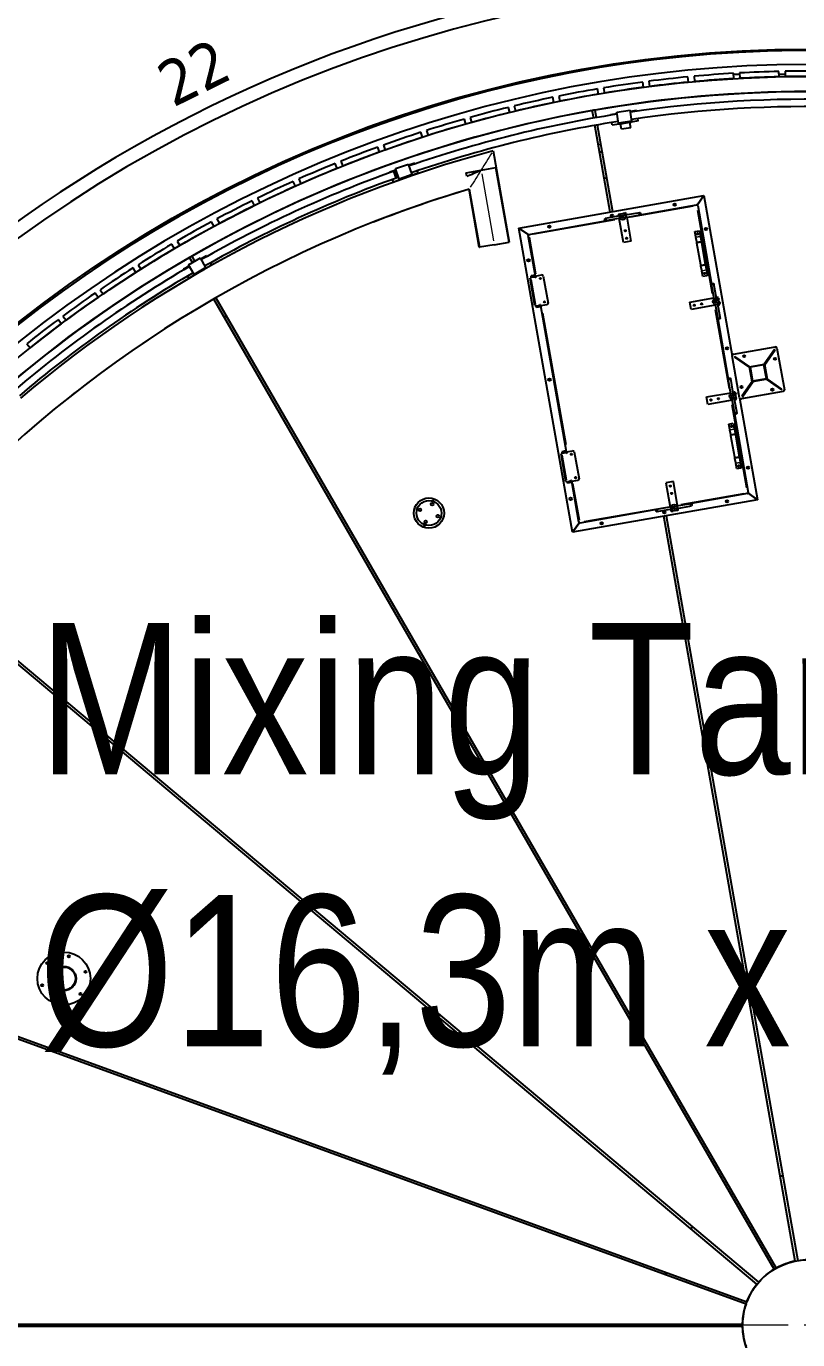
# Model space of a CAD drawing. Header units: millimetres. Extents: x 0 to 89100, y 0 to 63000.
# Drawn here: x 37717 to 42810, y 15707 to 24384 of the extents above; entities that cross this region are included whole.
import ezdxf

# ---------------------------------------------------------------- set-up
doc = ezdxf.new("R2010")
doc.units = ezdxf.units.MM
doc.header["$LTSCALE"] = 150
doc.linetypes.add('CHAIN', pattern=[0.3543, 0.2362, -0.0295, 0.0591, -0.0295])
doc.layers.add('4003-AREA-02.1_F-Foundation', color=7, linetype='Continuous', lineweight=25, true_color=0xadadad)
for name, color, linetype, lineweight in [('4003-AREA-02.1_T-Tank', 7, 'Continuous', 25), ('4003-AREA-02.1_T-Tank_Annotation', 7, 'Continuous', 25), ('Center Mark', 7, 'Continuous', 18), ('Symbol', 7, 'Continuous', 18), ('Visible', 7, 'Continuous', 25), ('Visible Narrow', 7, 'Continuous', 18)]:
    doc.layers.add(name, color=color, linetype=linetype, lineweight=lineweight)
doc.styles.add('Text Style173', font='')
doc.styles.add('Text Style185', font='tahoma.ttf')
doc.styles.get('Text Style173').set_extended_font_data('Bahnschrift SemiLight Condensed')

msp = doc.modelspace()

# ---------------------------------------------------------------- linework, layer by layer
at = {"layer": '4003-AREA-02.1_F-Foundation'}
msp.add_circle((42877.43, 15802.58), 8430, dxfattribs=at)
at = {"layer": '4003-AREA-02.1_T-Tank'}
msp.add_circle((42877.43, 15802.58), 8150, dxfattribs=at)
at = {"layer": 'Center Mark', "linetype": 'CHAIN', "ltscale": 23.990969}
msp.add_line((51672.43, 15802.58), (34082.43, 15802.58), dxfattribs=at)
at = {"layer": 'Visible'}
for p, q in [((42089.19, 24014.84), (42085.93, 24049.69)), ((42125.75, 24053.42), (42129.01, 24018.57)), ((42387.9, 24038.05), (42385.91, 24072.99)), ((42426.45, 24064.67), (42386.39, 24064.67)), ((42425.85, 24075.27), (42427.84, 24040.32)), ((42687.26, 24050.39), (42686.54, 24085.39)), ((42726.98, 24064.67), (42686.97, 24064.67)), ((42726.53, 24086.21), (42727.26, 24051.22)), ((41495.27, 23935.98), (41489.49, 23970.5)), ((41528.94, 23977.11), (41534.72, 23942.59)), ((41791.51, 23980.8), (41786.99, 24015.51)), ((41826.65, 24020.68), (41831.18, 23985.97)), ((41200.85, 23880.43), (41193.82, 23914.72)), ((41233, 23922.75), (41240.03, 23888.46)), ((40648.03, 23781.99), (40657.53, 23748.31)), ((40908.64, 23814.22), (40900.37, 23848.23)), ((40939.24, 23857.68), (40947.51, 23823.67)), ((41463.15, 23777.3), (41454.32, 23827.37)), ((41470.08, 23830.15), (41478.91, 23780.08)), ((41574.74, 23801.16), (41615.28, 23807.32)), ((41575.47, 23796.4), (41574.74, 23801.16)), ((41615.07, 23815.38), (41704.05, 23828.89)), ((41626.03, 23743.21), (41615.07, 23815.38)), ((41616.27, 23807.47), (41615.28, 23807.32)), ((41715.01, 23756.72), (41704.05, 23828.89)), ((41706.24, 23821.13), (41705.25, 23820.98)), ((41746.77, 23827.29), (41706.24, 23821.13)), ((41747.49, 23822.53), (41746.77, 23827.29)), ((41757.28, 23758.08), (41754.75, 23774.77)), ((40359.76, 23695.78), (40370.47, 23662.46)), ((40619.03, 23737.45), (40609.53, 23771.14)), ((41572.64, 23156.37), (41471.54, 23729.73)), ((41487.3, 23732.51), (41588.39, 23159.15)), ((41585.25, 23731.96), (41582.72, 23748.65)), ((41585.25, 23731.96), (41631.72, 23739.01)), ((41715.01, 23756.72), (41626.03, 23743.21)), ((41630.97, 23743.96), (41631.72, 23739.01)), ((41640.62, 23740.37), (41631.72, 23739.01)), ((41633.94, 23744.41), (41634.24, 23742.43)), ((41640.17, 23743.33), (41634.24, 23742.43)), ((41701.47, 23752.64), (41640.17, 23743.33)), ((41640.62, 23740.37), (41701.92, 23749.67)), ((41640.62, 23740.37), (41641.07, 23737.4)), ((41646.17, 23703.79), (41641.07, 23737.4)), ((41707.47, 23713.09), (41646.17, 23703.79)), ((41701.47, 23752.64), (41707.4, 23753.54)), ((41701.92, 23749.67), (41710.81, 23751.03)), ((41702.37, 23746.71), (41701.92, 23749.67)), ((41707.47, 23713.09), (41702.37, 23746.71)), ((41707.1, 23755.52), (41707.4, 23753.54)), ((41710.06, 23755.97), (41710.81, 23751.03)), ((41757.28, 23758.08), (41710.81, 23751.03)), ((40332.39, 23650.21), (40321.68, 23683.53)), ((41493.94, 23602.66), (41509.64, 23605.78)), ((40049.12, 23552.63), (40037.2, 23585.53)), ((40074.81, 23599.16), (40086.73, 23566.25)), ((40799.24, 23560.29), (40905.37, 22958.4)), ((39769.57, 23444.82), (39756.46, 23477.27)), ((39793.55, 23492.25), (39806.66, 23459.79)), ((40117.84, 23422.22), (40156.53, 23435.77)), ((40165.67, 23382.99), (40149.4, 23428.47)), ((40154.84, 23443.65), (40239.78, 23473.39)), ((40178.96, 23374.75), (40154.84, 23443.65)), ((40157.48, 23436.1), (40156.53, 23435.77)), ((40263.9, 23404.49), (40239.78, 23473.39)), ((40243.37, 23466.17), (40242.42, 23465.84)), ((40282.06, 23479.72), (40243.37, 23466.17)), ((40283.66, 23475.17), (40282.06, 23479.72)), ((40305.19, 23413.65), (40299.62, 23429.58)), ((40621.1, 23415.98), (40718.33, 23433.13)), ((40719.82, 23433.39), (40818.06, 23450.71)), ((40904.89, 22958.31), (40818.06, 23450.71)), ((39494.12, 23326.93), (39479.85, 23358.88)), ((39516.37, 23375.2), (39530.64, 23343.24)), ((40119.43, 23417.68), (40117.84, 23422.22)), ((40140.97, 23356.16), (40135.39, 23372.09)), ((40140.97, 23356.16), (40185.33, 23371.69)), ((40159.1, 23380.64), (40142.79, 23426.1)), ((40144.03, 23422.67), (40144.77, 23423.54)), ((40144.03, 23422.67), (40150.95, 23403.37)), ((40144.03, 23422.67), (40144.03, 23422.66)), ((40150.62, 23425.03), (40149.5, 23425.23)), ((40150.62, 23425.03), (40157.54, 23405.73)), ((40150.63, 23425.03), (40150.62, 23425.03)), ((40157.87, 23384.07), (40158.99, 23383.86)), ((40164.44, 23386.42), (40163.71, 23385.55)), ((40263.9, 23404.49), (40178.96, 23374.75)), ((40183.67, 23376.4), (40185.33, 23371.69)), ((40193.82, 23374.66), (40185.33, 23371.69)), ((40186.51, 23377.4), (40187.17, 23375.51)), ((40192.83, 23377.49), (40187.17, 23375.51)), ((40251.35, 23397.98), (40192.83, 23377.49)), ((40193.82, 23374.66), (40252.34, 23395.14)), ((40193.82, 23374.66), (40194.41, 23372.97)), ((40251.35, 23397.98), (40257.01, 23399.96)), ((40252.34, 23395.14), (40260.83, 23398.12)), ((40252.95, 23393.41), (40252.34, 23395.14)), ((40256.35, 23401.85), (40257.01, 23399.96)), ((40259.18, 23402.84), (40260.83, 23398.12)), ((40305.19, 23413.65), (40260.83, 23398.12)), ((40625.23, 23392.56), (40621.1, 23415.98)), ((40707.92, 22923.58), (40640.2, 23307.67)), ((40640.68, 23307.82), (40640.67, 23307.81)), ((40708.41, 22923.67), (40640.67, 23307.81)), ((40640.68, 23307.82), (40708.41, 22923.67)), ((40969.93, 23050.1), (42191.1, 23265.42)), ((42191.1, 23265.42), (42146.48, 23201.71)), ((42146.48, 23201.71), (42191.1, 23265.42)), ((42191.1, 23265.42), (42377.94, 22205.77)), ((39223.14, 23199.11), (39207.71, 23230.53)), ((39243.62, 23248.16), (39259.04, 23216.74)), ((41770.93, 23138.54), (42143.01, 23204.14)), ((42143.87, 23204.29), (42143.01, 23204.14)), ((42144.05, 23198.23), (42143.01, 23204.14)), ((42146.48, 23201.71), (42143.53, 23201.19)), ((42144.39, 23201.34), (42143.87, 23204.29)), ((42149.96, 23199.28), (42144.05, 23198.23)), ((42147, 23198.75), (42146.48, 23201.71)), ((42146.85, 23199.62), (42149.81, 23200.14)), ((42149.96, 23199.28), (42149.81, 23200.14)), ((42149.96, 23199.28), (42241.61, 22679.48)), ((38956.97, 23061.54), (38940.41, 23092.38)), ((38975.66, 23111.3), (38992.21, 23080.47)), ((41036.08, 23008.96), (41542.09, 23098.18)), ((41635.68, 23130.93), (41539.31, 23113.94)), ((41638.46, 23115.18), (41542.09, 23098.18)), ((41629.11, 23129.78), (41627.72, 23137.65)), ((41631.78, 23143.45), (41642.61, 23145.36)), ((41660.02, 22954.48), (41631.89, 23114.02)), ((41642.61, 23145.36), (41643.16, 23142.26)), ((41660.34, 23148.48), (41671.17, 23150.39)), ((41660.88, 23145.39), (41660.34, 23148.48)), ((41671.79, 23137.3), (41768.16, 23154.29)), ((41674.56, 23121.54), (41770.93, 23138.54)), ((41676.96, 23146.34), (41678.35, 23138.46)), ((41681.13, 23122.7), (41709.26, 22963.16)), ((41037.13, 23003.05), (40969.93, 23050.1)), ((40969.93, 23050.1), (41037.13, 23003.05)), ((41324.18, 21041.09), (40969.93, 23050.1)), ((41034.02, 23003.4), (41031.06, 23002.88)), ((41031.06, 23002.88), (41031.22, 23002.01)), ((41037.13, 23003.05), (41031.22, 23002.01)), ((41078.54, 22733.65), (41031.22, 23002.01)), ((41034.17, 23002.53), (41034.02, 23003.4)), ((41036.08, 23008.96), (41035.22, 23008.81)), ((41035.74, 23005.85), (41035.22, 23008.81)), ((41036.6, 23006.01), (41035.74, 23005.85)), ((41036.08, 23008.96), (41037.13, 23003.05)), ((42131.51, 23027.46), (42161.06, 23032.67)), ((42137.8, 22991.78), (42131.51, 23027.46)), ((42161.06, 23032.67), (42167.35, 22996.99)), ((42168.1, 22992.73), (42167.35, 22996.99)), ((38695.98, 22914.4), (38678.31, 22944.62)), ((38712.84, 22964.81), (38730.51, 22934.59)), ((40707.92, 22923.58), (40708.41, 22923.67)), ((40806.65, 22940.99), (40708.41, 22923.67)), ((40708.41, 22923.67), (40708.41, 22923.67)), ((40806.65, 22940.99), (40904.89, 22958.31)), ((40905.37, 22958.4), (40904.89, 22958.31)), ((41709.26, 22963.16), (41660.02, 22954.48)), ((42137.8, 22991.78), (42138.56, 22987.52)), ((42143.54, 22959.22), (42138.56, 22987.52)), ((42145.05, 22950.7), (42143.54, 22959.22)), ((42170.24, 22807.8), (42145.05, 22950.7)), ((42168.1, 22992.73), (42173.09, 22964.43)), ((42173.09, 22964.43), (42174.59, 22955.91)), ((42174.59, 22955.91), (42199.79, 22813.01)), ((38788.55, 22808.26), (38866.53, 22853.2)), ((38814.75, 22823.36), (38795.51, 22856.69)), ((38809.36, 22864.69), (38828.61, 22831.35)), ((38902.98, 22789.95), (38866.53, 22853.2)), ((38871.39, 22846.76), (38870.52, 22846.26)), ((38906.91, 22867.23), (38871.39, 22846.76)), ((38909.32, 22863.06), (38906.91, 22867.23)), ((38941.86, 22806.58), (38933.44, 22821.21)), ((38440.5, 22757.88), (38421.75, 22787.43)), ((38455.52, 22808.86), (38474.27, 22779.31)), ((38756.15, 22780.36), (38791.68, 22800.83)), ((38758.56, 22776.19), (38756.15, 22780.36)), ((38791.1, 22719.71), (38782.68, 22734.33)), ((38825, 22745.01), (38788.55, 22808.26)), ((38791.1, 22719.71), (38831.83, 22743.18)), ((38792.54, 22801.33), (38791.68, 22800.83)), ((38902.98, 22789.95), (38825, 22745.01)), ((38829.33, 22747.51), (38831.83, 22743.18)), ((38839.62, 22747.67), (38831.83, 22743.18)), ((38831.93, 22749.01), (38832.93, 22747.27)), ((38838.13, 22750.27), (38832.93, 22747.27)), ((38891.85, 22781.22), (38838.13, 22750.27)), ((38839.62, 22747.67), (38893.34, 22778.62)), ((38839.62, 22747.67), (38839.95, 22747.11)), ((38852.25, 22758.41), (38851.25, 22760.14)), ((38865.11, 22768.13), (38866.11, 22766.39)), ((38891.85, 22781.22), (38897.04, 22784.22)), ((38893.34, 22778.62), (38901.14, 22783.12)), ((38893.69, 22778.03), (38893.34, 22778.62)), ((38896.05, 22785.95), (38897.04, 22784.22)), ((38898.65, 22787.45), (38901.14, 22783.12)), ((38941.86, 22806.58), (38901.14, 22783.12)), ((41075.52, 22739.21), (41049.92, 22734.7)), ((41050.96, 22728.79), (41049.92, 22734.7)), ((41076.57, 22733.3), (41074.6, 22732.96)), ((41075.52, 22739.21), (41077.49, 22739.56)), ((41076.57, 22733.3), (41075.52, 22739.21)), ((41076.57, 22733.3), (41078.54, 22733.65)), ((41078.54, 22733.65), (41118.91, 22740.77)), ((41078.54, 22733.65), (41080.27, 22723.8)), ((42171.75, 22799.27), (42170.24, 22807.8)), ((42176.74, 22770.98), (42171.75, 22799.27)), ((42176.74, 22770.98), (42177.49, 22766.71)), ((42183.78, 22731.03), (42177.49, 22766.71)), ((42213.33, 22736.24), (42183.78, 22731.03)), ((42199.79, 22813.01), (42201.29, 22804.48)), ((42201.29, 22804.48), (42206.28, 22776.19)), ((42207.03, 22771.92), (42206.28, 22776.19)), ((42207.03, 22771.92), (42213.33, 22736.24)), ((41051.37, 22720.74), (41043.49, 22719.35)), ((41075.44, 22538.14), (41043.49, 22719.35)), ((41056.94, 22729.84), (41049.98, 22728.61)), ((41051.37, 22720.74), (41049.98, 22728.61)), ((41070.59, 22732.25), (41056.94, 22729.84)), ((41074.6, 22732.96), (41070.59, 22732.25)), ((41074.6, 22732.96), (41075.99, 22725.08)), ((41076.33, 22723.11), (41075.99, 22725.08)), ((41080.27, 22723.8), (41076.33, 22723.11)), ((41130.5, 22732.66), (41161.75, 22555.39)), ((42258.6, 22583.11), (42241.61, 22679.48)), ((42274.36, 22585.89), (42257.37, 22682.26)), ((38190.87, 22592.18), (38171.06, 22621.03)), ((38204.03, 22643.68), (38223.84, 22614.83)), ((42654.59, 16172.56), (38954.33, 22581.6)), ((38968.19, 22589.59), (42668.44, 16180.56)), ((42097.91, 22561.55), (42257.45, 22589.68)), ((42106.59, 22512.31), (42097.91, 22561.55)), ((42273.2, 22592.46), (42281.08, 22593.85)), ((42288.78, 22578.96), (42285.69, 22578.41)), ((42286.87, 22589.79), (42288.78, 22578.96)), ((42288.82, 22560.69), (42291.91, 22561.23)), ((42291.91, 22561.23), (42293.82, 22550.4)), ((42299.24, 22559.99), (42292.34, 22558.77)), ((42299.24, 22559.99), (42299.93, 22556.05)), ((41075.44, 22538.14), (41083.32, 22539.53)), ((41083.32, 22539.53), (41084.71, 22531.65)), ((41091.67, 22532.88), (41084.71, 22531.65)), ((41086.73, 22525.92), (41085.69, 22531.83)), ((41112.34, 22530.43), (41086.73, 22525.92)), ((41105.32, 22535.29), (41091.67, 22532.88)), ((41109.33, 22535.99), (41105.32, 22535.29)), ((41107.59, 22545.84), (41111.53, 22546.54)), ((41107.94, 22543.87), (41107.59, 22545.84)), ((41109.33, 22535.99), (41107.94, 22543.87)), ((41111.3, 22536.34), (41109.33, 22535.99)), ((41111.3, 22536.34), (41113.27, 22536.69)), ((41112.34, 22530.43), (41111.3, 22536.34)), ((41111.53, 22546.54), (41113.27, 22536.69)), ((41112.34, 22530.43), (41114.31, 22530.78)), ((41153.64, 22543.81), (41113.27, 22536.69)), ((41283.27, 21572.56), (41113.27, 22536.69)), ((42266.13, 22540.44), (42106.59, 22512.31)), ((42264.97, 22547.01), (42281.96, 22450.64)), ((42280.73, 22549.79), (42297.72, 22453.42)), ((42289.76, 22544.61), (42281.89, 22543.22)), ((42293.04, 22554.83), (42299.93, 22556.05)), ((37947.42, 22417.53), (37926.58, 22445.65)), ((37958.71, 22469.47), (37979.55, 22441.36)), ((42281.96, 22450.64), (42352.05, 22053.14)), ((37719.87, 22286.47), (37741.72, 22259.13)), ((42386.05, 22217.36), (42661.8, 22265.98)), ((42657.64, 22249.18), (42589.36, 22151.66)), ((42591.55, 22146.08), (42661.73, 22246.31)), ((42661.73, 22246.31), (42657.64, 22249.18)), ((42673.38, 22257.87), (42722.01, 21982.12)), ((42426.56, 21930.02), (42377.94, 22205.77)), ((42395.71, 22202.99), (42392.84, 22198.9)), ((42392.84, 22198.9), (42493.07, 22128.71)), ((42493.23, 22134.71), (42395.71, 22202.99)), ((42492.05, 22134.5), (42590.53, 22151.87)), ((42509.42, 22036.02), (42492.05, 22134.5)), ((42587.29, 22147.23), (42496.68, 22131.26)), ((42496.68, 22131.26), (42512.66, 22040.66)), ((42603.26, 22056.63), (42587.29, 22147.23)), ((42590.53, 22151.87), (42607.9, 22053.39)), ((42369.04, 21956.77), (42352.05, 22053.14)), ((42384.8, 21959.55), (42367.81, 22055.92)), ((42607.9, 22053.39), (42509.42, 22036.02)), ((42512.66, 22040.66), (42603.26, 22056.63)), ((42602.11, 22052.37), (42702.34, 21982.18)), ((42705.2, 21986.28), (42607.69, 22054.56)), ((42208.35, 21935.21), (42367.89, 21963.34)), ((42383.64, 21966.12), (42391.52, 21967.51)), ((42399.22, 21952.62), (42396.13, 21952.08)), ((42397.31, 21963.45), (42399.22, 21952.62)), ((42404.99, 21960.24), (42398.1, 21959.02)), ((42398.79, 21955.08), (42405.68, 21956.3)), ((42404.99, 21960.24), (42405.68, 21956.3)), ((42713.89, 21970.53), (42438.15, 21921.91)), ((42509.21, 22037.2), (42440.93, 21939.68)), ((42445.02, 21936.81), (42515.2, 22037.04)), ((42702.34, 21982.18), (42705.2, 21986.28)), ((42217.03, 21885.97), (42208.35, 21935.21)), ((42376.57, 21914.1), (42217.03, 21885.97)), ((42375.41, 21920.67), (42392.4, 21824.3)), ((42391.17, 21923.45), (42408.16, 21827.08)), ((42400.2, 21918.27), (42392.33, 21916.88)), ((42399.26, 21934.35), (42402.35, 21934.89)), ((42402.35, 21934.89), (42404.26, 21924.06)), ((42426.56, 21930.02), (42545.34, 21256.42)), ((42440.93, 21939.68), (42445.02, 21936.81)), ((42392.4, 21824.3), (42484.06, 21304.51)), ((42355.69, 21756.08), (42385.24, 21761.28)), ((42361.98, 21720.4), (42355.69, 21756.08)), ((42361.98, 21720.4), (42362.74, 21716.13)), ((42367.72, 21687.84), (42362.74, 21716.13)), ((42385.24, 21761.28), (42391.53, 21725.6)), ((42392.28, 21721.34), (42391.53, 21725.6)), ((42392.28, 21721.34), (42397.27, 21693.05)), ((42397.27, 21693.05), (42398.77, 21684.52)), ((42369.23, 21679.31), (42367.72, 21687.84)), ((42394.42, 21536.41), (42369.23, 21679.31)), ((42398.77, 21684.52), (42423.97, 21541.62)), ((41256.1, 21559.65), (41248.22, 21558.26)), ((41280.17, 21377.05), (41248.22, 21558.26)), ((41280.26, 21578.12), (41254.65, 21573.61)), ((41255.69, 21567.7), (41254.65, 21573.61)), ((41261.67, 21568.75), (41254.71, 21567.53)), ((41256.1, 21559.65), (41254.71, 21567.53)), ((41275.32, 21571.16), (41261.67, 21568.75)), ((41279.33, 21571.87), (41275.32, 21571.16)), ((41281.3, 21572.22), (41279.33, 21571.87)), ((41279.33, 21571.87), (41280.72, 21563.99)), ((41280.26, 21578.12), (41282.22, 21578.47)), ((41281.3, 21572.22), (41280.26, 21578.12)), ((41281.06, 21562.02), (41280.72, 21563.99)), ((41285, 21562.71), (41281.06, 21562.02)), ((41281.3, 21572.22), (41283.27, 21572.56)), ((41283.27, 21572.56), (41323.64, 21579.68)), ((41283.27, 21572.56), (41285, 21562.71)), ((41335.23, 21571.57), (41366.48, 21394.3)), ((42395.93, 21527.89), (42394.42, 21536.41)), ((42400.92, 21499.59), (42395.93, 21527.89)), ((42423.97, 21541.62), (42425.47, 21533.09)), ((42425.47, 21533.09), (42430.46, 21504.8)), ((42400.92, 21499.59), (42401.67, 21495.33)), ((42407.96, 21459.65), (42401.67, 21495.33)), ((42437.5, 21464.86), (42407.96, 21459.65)), ((42431.21, 21500.54), (42430.46, 21504.8)), ((42431.21, 21500.54), (42437.5, 21464.86)), ((41280.17, 21377.05), (41288.05, 21378.44)), ((41288.05, 21378.44), (41289.44, 21370.57)), ((41296.4, 21371.79), (41289.44, 21370.57)), ((41291.46, 21364.83), (41290.42, 21370.74)), ((41317.07, 21369.34), (41291.46, 21364.83)), ((41310.05, 21374.2), (41296.4, 21371.79)), ((41314.06, 21374.91), (41310.05, 21374.2)), ((41312.32, 21384.75), (41316.26, 21385.45)), ((41312.67, 21382.78), (41312.32, 21384.75)), ((41314.06, 21374.91), (41312.67, 21382.78)), ((41316.03, 21375.25), (41314.06, 21374.91)), ((41316.03, 21375.25), (41318, 21375.6)), ((41317.07, 21369.34), (41316.03, 21375.25)), ((41316.26, 21385.45), (41318, 21375.6)), ((41317.07, 21369.34), (41319.04, 21369.69)), ((41358.37, 21382.72), (41318, 21375.6)), ((41365.32, 21107.24), (41318, 21375.6)), ((41989.18, 21375.65), (41939.94, 21366.97)), ((41939.94, 21366.97), (41968.07, 21207.43)), ((42017.32, 21216.11), (41989.18, 21375.65)), ((42479.19, 21297.55), (42107.12, 21231.95)), ((42478.15, 21303.46), (42484.06, 21304.51)), ((42479.19, 21297.55), (42478.15, 21303.46)), ((42478.67, 21300.51), (42481.62, 21301.03)), ((42479.19, 21297.55), (42480.06, 21297.71)), ((42479.53, 21300.66), (42480.06, 21297.71)), ((42481.62, 21301.03), (42481.1, 21303.98)), ((42481.26, 21303.12), (42484.21, 21303.64)), ((42481.62, 21301.03), (42545.34, 21256.42)), ((42545.34, 21256.42), (42481.62, 21301.03)), ((42484.21, 21303.64), (42484.06, 21304.51)), ((42545.34, 21256.42), (41324.18, 21041.09)), ((41878.27, 21191.6), (41372.27, 21102.37)), ((41974.64, 21208.59), (41878.27, 21191.6)), ((41977.42, 21192.83), (41881.05, 21175.84)), ((41970.85, 21191.67), (41972.24, 21183.8)), ((41978.03, 21179.74), (41988.87, 21181.65)), ((41988.87, 21181.65), (41988.32, 21184.74)), ((42006.05, 21187.87), (42006.59, 21184.78)), ((42006.59, 21184.78), (42017.43, 21186.69)), ((42010.75, 21214.96), (42107.12, 21231.95)), ((42013.53, 21199.2), (42109.89, 21216.19)), ((42021.48, 21192.48), (42020.09, 21200.36)), ((41324.18, 21041.09), (41371.22, 21108.28)), ((41371.22, 21108.28), (41324.18, 21041.09)), ((41365.32, 21107.24), (41371.22, 21108.28)), ((41365.32, 21107.24), (41365.47, 21106.38)), ((41368.42, 21106.9), (41365.47, 21106.38)), ((41368.27, 21107.76), (41368.42, 21106.9)), ((41371.75, 21105.33), (41370.88, 21105.18)), ((41370.88, 21105.18), (41371.4, 21102.22)), ((41371.22, 21108.28), (41372.27, 21102.37)), ((41371.4, 21102.22), (41372.27, 21102.37)), ((42794.57, 16226.47), (41926.88, 21147.36)), ((41942.64, 21150.14), (42810.32, 16229.25)), ((42541.49, 16074.03), (36871.06, 20832.08)), ((36881.35, 20844.33), (42551.77, 16086.29)), ((35517.71, 18489.82), (42474.38, 15957.8)), ((42468.9, 15942.76), (35512.23, 18474.78)), ((35042.42, 15810.58), (42445.6, 15810.58)), ((42445.6, 15794.58), (35042.43, 15794.58))]:
    msp.add_line(p, q, dxfattribs=at)
for centre, radius in [((42877.43, 15802.58), 8250), ((41998.48, 23206.07), 8), ((41584.86, 23133.14), 8), ((41655.12, 23126.24), 20), ((41655.12, 23126.24), 8), ((41171.24, 23060.21), 8), ((41671.62, 23032.68), 4.5), ((42149.41, 23012.34), 4.5), ((42204.68, 23044.42), 8), ((41680.3, 22983.44), 4.5), ((41032.76, 22837.78), 8), ((42195.43, 22751.37), 4.5), ((41111.32, 22717.6), 4.5), ((41138.58, 22562.99), 4.5), ((42269.67, 22566.45), 20), ((42269.67, 22566.45), 8), ((42126.87, 22541.27), 4.5), ((42176.11, 22549.95), 4.5), ((42343.6, 22256.58), 8), ((42456.87, 22204.46), 7.25), ((42660.49, 22187.05), 7.25), ((41171.68, 22049.94), 8), ((42380.11, 21940.11), 20), ((42439.46, 22000.84), 7.25), ((42643.08, 21983.43), 7.25), ((42237.31, 21914.93), 4.5), ((42286.55, 21923.61), 4.5), ((42380.11, 21940.11), 8), ((42373.59, 21740.95), 4.5), ((41316.05, 21556.51), 4.5), ((42419.61, 21479.98), 4.5), ((42482.52, 21468.73), 8), ((41343.31, 21401.9), 4.5), ((41968.91, 21346.69), 4.5), ((40375.47, 21168.06), 100), ((41310.59, 21262.09), 8), ((41977.59, 21297.45), 4.5), ((40375.47, 21168.06), 82.5), ((40316.74, 21189.43), 9), ((40316.74, 21189.43), 8.75), ((40396.85, 21226.79), 9), ((40396.85, 21226.79), 8.75), ((41930.42, 21173.37), 8), ((41994.08, 21203.89), 20), ((41994.08, 21203.89), 8), ((42344.04, 21246.31), 8), ((40354.09, 21109.33), 9), ((40354.09, 21109.33), 8.75), ((40434.2, 21146.68), 9), ((40434.2, 21146.68), 8.75), ((41516.8, 21100.44), 8), ((37965.11, 18093.24), 175), ((37998.19, 18239.54), 7), ((37854.95, 18195.04), 7), ((37965.11, 18093.24), 80.5), ((37965.11, 18093.24), 80), ((37965.11, 18093.24), 76.1), ((38108.36, 18137.74), 7), ((37821.87, 18048.73), 7), ((38075.28, 17991.44), 7), ((37932.04, 17946.93), 7), ((42877.43, 15802.58), 431.86)]:
    msp.add_circle(centre, radius, dxfattribs=at)
for centre, radius, start, end in [((42877.43, 15802.58), 8966, 45.965085, 163.809544), ((42877.43, 15802.58), 8874, 45.970075, 134.702996), ((42877.43, 15802.58), 8420, 197.272232, 162.727768), ((42877.43, 15802.58), 8326.9, 263.582685, 162.528471), ((42877.43, 15802.58), 8285, 95.482081, 97.286382), ((42877.43, 15802.58), 8285, 93.401157, 95.205457), ((42877.43, 15802.58), 8250, 93.401743, 95.20487), ((42877.43, 15802.58), 8285, 91.320232, 93.124532), ((42877.43, 15802.58), 8250, 91.320818, 93.123945), ((42877.43, 15802.58), 8285, 89.239307, 91.043607), ((42877.43, 15802.58), 8250, 89.239894, 91.04302), ((42877.43, 15802.58), 8285, 99.643931, 101.448232), ((42877.43, 15802.58), 8150, 80.056241, 99.943759), ((42877.43, 15802.58), 8285, 97.563006, 99.367307), ((42877.43, 15802.58), 8250, 97.563593, 99.36672), ((42877.43, 15802.58), 8250, 95.482668, 97.285795), ((42877.43, 15802.58), 8285, 101.724856, 103.529156), ((42877.43, 15802.58), 8250, 101.725443, 103.52857), ((42877.43, 15802.58), 8250, 99.644518, 101.447645), ((42877.43, 15802.58), 8099.15, 88.29495, 98.316801), ((42877.43, 15802.58), 8150, 100.056241, 119.943759), ((42877.43, 15802.58), 8099.15, 98.953491, 108.975342), ((42877.43, 15802.58), 8285, 103.805781, 105.610081), ((42877.43, 15802.58), 8250, 103.806368, 105.609494), ((42877.43, 15802.58), 8150, 99.943759, 100.056241), ((42877.43, 15802.58), 8050.85, 88.29686, 98.314891), ((42877.43, 15802.58), 8050.85, 98.9554, 108.973432), ((42877.43, 15802.58), 8285, 105.886706, 107.691006), ((42877.43, 15802.58), 8250, 105.887292, 107.690419), ((42877.43, 15802.58), 8285, 107.967631, 109.771931), ((42877.43, 15802.58), 8250, 107.968217, 109.771344), ((42877.43, 15802.58), 8285, 110.048555, 111.852856), ((42877.43, 15802.58), 8250, 110.049142, 111.852269), ((42877.43, 15802.58), 7870, 99.941758, 100.058242), ((42877.43, 15802.58), 8285, 112.12948, 113.933781), ((42877.43, 15802.58), 8250, 112.130067, 113.933194), ((42877.43, 15802.58), 8099.15, 109.612031, 109.683801), ((42877.43, 15802.58), 8099.15, 109.73347, 119.633883), ((42877.43, 15802.58), 8050.85, 109.73347, 119.631973), ((42877.43, 15802.58), 8285, 114.210405, 116.014706), ((40148.59, 23420.32), 5, 79.588916, 139.828355), ((40159.89, 23388.78), 5, 259.588916, 319.828355), ((42877.43, 15802.58), 8050.85, 109.613941, 109.683801), ((42877.43, 15802.58), 7695, 99.940433, 100.059567), ((42877.43, 15802.58), 8250, 114.210992, 116.014119), ((42877.43, 15802.58), 8285, 116.29133, 118.09563), ((42877.43, 15802.58), 8250, 116.291917, 118.095044), ((42877.43, 15802.58), 8285, 118.372255, 120.176555), ((41632.65, 23138.52), 5, 100, 190), ((41672.04, 23145.47), 5, 10, 100), ((42877.43, 15802.58), 8250, 118.372842, 120.175968), ((42149.41, 23012.34), 4.5, 10.001888, 189.998132), ((42877.43, 15802.58), 8285, 120.45318, 122.25748), ((42877.43, 15802.58), 8250, 120.453766, 122.256893), ((42877.43, 15802.58), 8150, 120.056241, 139.943759), ((42877.43, 15802.58), 8150, 119.943759, 120.056241), ((42877.43, 15802.58), 8099.15, 120.270572, 130.292423), ((42877.43, 15802.58), 8050.85, 120.272482, 130.290514), ((42877.43, 15802.58), 8285, 122.534105, 124.338405), ((42877.43, 15802.58), 8250, 122.534691, 124.337818), ((41120.65, 22730.92), 10, 10, 100), ((42877.43, 15802.58), 8285, 124.615029, 126.41933), ((42877.43, 15802.58), 8250, 124.615616, 126.418743), ((42281.95, 22588.92), 5, 10, 100), ((41151.91, 22553.66), 10, 280, 10), ((42288.9, 22549.53), 5, 280, 10), ((42877.43, 15802.58), 8285, 126.695954, 128.500255), ((42877.43, 15802.58), 8250, 126.696541, 128.499668), ((42877.43, 15802.58), 7695, 119.940433, 120.059567), ((42387.79, 22207.51), 10, 100, 190), ((42663.54, 22256.13), 10, 10, 100), ((42392.39, 21962.58), 5, 10, 100), ((42712.16, 21980.38), 10, 280, 10), ((42399.34, 21923.19), 5, 280, 10), ((42436.41, 21931.76), 10, 190, 280), ((41325.38, 21569.83), 10, 10, 100), ((42419.61, 21479.98), 4.5, 190.00187, 9.998114), ((41356.64, 21392.57), 10, 280, 10), ((40300.3, 21195.42), 7, 88.600841, 231.399159), ((40402.83, 21243.23), 7, 358.600841, 141.399159), ((41977.17, 21184.66), 5, 190, 280), ((42016.56, 21191.61), 5, 280, 10), ((40348.11, 21092.88), 7, 178.600841, 321.399159), ((40450.65, 21140.69), 7, 268.600841, 51.399159), ((42877.43, 15802.58), 1000, 99.541629, 100.458371), ((42877.43, 15802.58), 1000, 119.541629, 120.458371), ((42877.43, 15802.58), 1000, 139.541629, 140.458371), ((42877.43, 15802.58), 431.91, 101.06132, 118.93868), ((42877.43, 15802.58), 431.91, 81.06132, 98.93868), ((42877.43, 15802.58), 1000, 159.541629, 160.458371), ((42877.43, 15802.58), 431.91, 121.06132, 138.93868), ((42877.43, 15802.58), 431.91, 141.06132, 158.93868), ((42877.43, 15802.58), 431.91, 161.06132, 178.93868), ((42877.43, 15802.58), 1000, 179.541629, 180.458371), ((42877.43, 15802.58), 431.91, 181.06132, 198.93868)]:
    msp.add_arc(centre, radius, start, end, dxfattribs=at)
for centre, major_axis, start_param, end_param in [((42870.1, 15803.76), (1274.5, 7926.4), 0.4203246, 0.8626383), ((42870.09, 15803.76), (1242.75, 7728.95), 0.4482162, 1.5079561), ((42870.17, 15803.75), (1242.66, 7728.43), 0.4482982, 0.5335665), ((42870.17, 15803.75), (1242.66, 7728.43), 0.6812755, 0.6833196)]:
    msp.add_ellipse(centre, major_axis=major_axis, ratio=0.9999988, start_param=start_param, end_param=end_param, dxfattribs=at)
for centre, major_axis in [((41540.7, 23106.06), (-1.39, 7.88)), ((41769.54, 23146.41), (1.39, -7.88)), ((42249.49, 22680.87), (7.88, 1.39)), ((42289.84, 22452.03), (-7.88, -1.39)), ((42359.93, 22054.53), (7.88, 1.39)), ((42400.28, 21825.69), (-7.88, -1.39)), ((41879.66, 21183.72), (-1.39, 7.88)), ((42108.51, 21224.07), (1.39, -7.88))]:
    msp.add_ellipse(centre, major_axis=major_axis, ratio=0.4766825, dxfattribs=at)
for points in [[(40625.23, 23392.56), (40656.19, 23406.26), (40687.22, 23419.79), (40718.33, 23433.13)], [(40640.67, 23307.81), (40640.51, 23307.76), (40640.36, 23307.71), (40640.2, 23307.67)]]:
    msp.add_open_spline(points, degree=3, dxfattribs=at)
at = {"layer": 'Visible Narrow'}
for p, q in [((41640.19, 23743.18), (41640.6, 23740.51)), ((41701.89, 23749.82), (41701.49, 23752.49)), ((40144.86, 23423.3), (40158.9, 23384.11)), ((40149.58, 23424.99), (40163.62, 23385.8)), ((40192.88, 23377.35), (40193.77, 23374.8)), ((40252.29, 23395.29), (40251.4, 23397.83)), ((40724.16, 23408.77), (40802.31, 22965.61)), ((42120.96, 23194.16), (41705.27, 23120.86)), ((42246.16, 22619.12), (42149.42, 23167.75)), ((41603.14, 23102.86), (41066.92, 23008.31)), ((42139.28, 22992.04), (42165.87, 22996.73)), ((41039.49, 22989.63), (41082.08, 22748.11)), ((42166.62, 22992.47), (42140.03, 22987.78)), ((42145.02, 22959.49), (42171.61, 22964.17)), ((42173.12, 22955.64), (42146.53, 22950.96)), ((38838.2, 22750.14), (38839.55, 22747.8)), ((38893.27, 22778.75), (38891.92, 22781.09)), ((42171.72, 22808.06), (42198.31, 22812.75)), ((42199.82, 22804.22), (42173.23, 22799.53)), ((42178.21, 22771.24), (42204.8, 22775.93)), ((42205.56, 22771.66), (42178.97, 22766.97)), ((41074.75, 22724.86), (41052.6, 22720.95)), ((41081.72, 22548.59), (41052.96, 22711.68)), ((41084.55, 22539.75), (41106.71, 22543.66)), ((41127.67, 22489.52), (41280.68, 21621.81)), ((42356.89, 21991.15), (42265.31, 22510.54)), ((42472.77, 21333.94), (42376.03, 21882.58)), ((42363.46, 21720.66), (42390.05, 21725.34)), ((42390.8, 21721.08), (42364.21, 21716.39)), ((42369.2, 21688.1), (42395.79, 21692.79)), ((42397.3, 21684.26), (42370.71, 21679.57)), ((41279.49, 21563.77), (41257.33, 21559.87)), ((41286.45, 21387.5), (41257.69, 21550.59)), ((42395.9, 21536.67), (42422.49, 21541.36)), ((42424, 21532.83), (42397.41, 21528.15)), ((42402.39, 21499.85), (42428.98, 21504.54)), ((42429.74, 21500.28), (42403.15, 21495.59)), ((41289.28, 21378.66), (41311.44, 21382.57)), ((41326.27, 21363.22), (41368.86, 21121.7)), ((42039.37, 21226.09), (42455.05, 21299.39)), ((41401.01, 21113.54), (41937.24, 21208.09))]:
    msp.add_line(p, q, dxfattribs=at)
for centre in [(41655.12, 23126.24), (42269.67, 22566.45), (42380.11, 21940.11), (41994.08, 21203.89)]:
    msp.add_arc(centre, 6.79, 0, 270, dxfattribs=at)
for points, knots in [([(40791.31, 23547.67), (40767.73, 23510.12), (40744.15, 23472.57), (40696.58, 23396.83), (40672.59, 23358.63), (40648.61, 23320.44)], [-28.322427, -28.322427, -28.322427, -28.322427, -15.0208801, -15.0208801, -1.4906541, -1.4906541, -1.4906541, -1.4906541]), ([(38954.33, 22581.6), (38599.26, 22376.47), (38260.6, 22143.6), (37555.73, 21572.34), (37200.77, 21223.84), (36881.35, 20844.33)], [59.0441943, 59.0441943, 59.0441943, 59.0441943, 182.2445809, 182.2445809, 331.2299451, 331.2299451, 331.2299451, 331.2299451])]:
    msp.add_open_spline(points, degree=3, knots=knots, dxfattribs=at)
msp.add_open_spline([(40009.37, 23089.94), (39650.39, 22949), (39302.38, 22781.75), (38968.19, 22589.59)], degree=3, dxfattribs=at)

# ---------------------------------------------------------------- texts
at = {"layer": '4003-AREA-02.1_T-Tank_Annotation', "char_height": 1000, "attachment_point": 7, "style": 'Text Style173'}
for s, insert in [('Mixing Tank 2 - 1197m³', (37798.99, 19139.95)), ('Ø16,3m x h6,0m', (37798.99, 17459.16))]:
    msp.add_mtext(s, dxfattribs=dict(at, insert=insert))
at = {"layer": 'Symbol', "color": 7, "insert": (38686.23, 23845.15), "char_height": 300, "attachment_point": 7, "rotation": 26.239338, "style": 'Text Style185'}
msp.add_mtext('22', dxfattribs=at)

doc.saveas('drawing.dxf')
